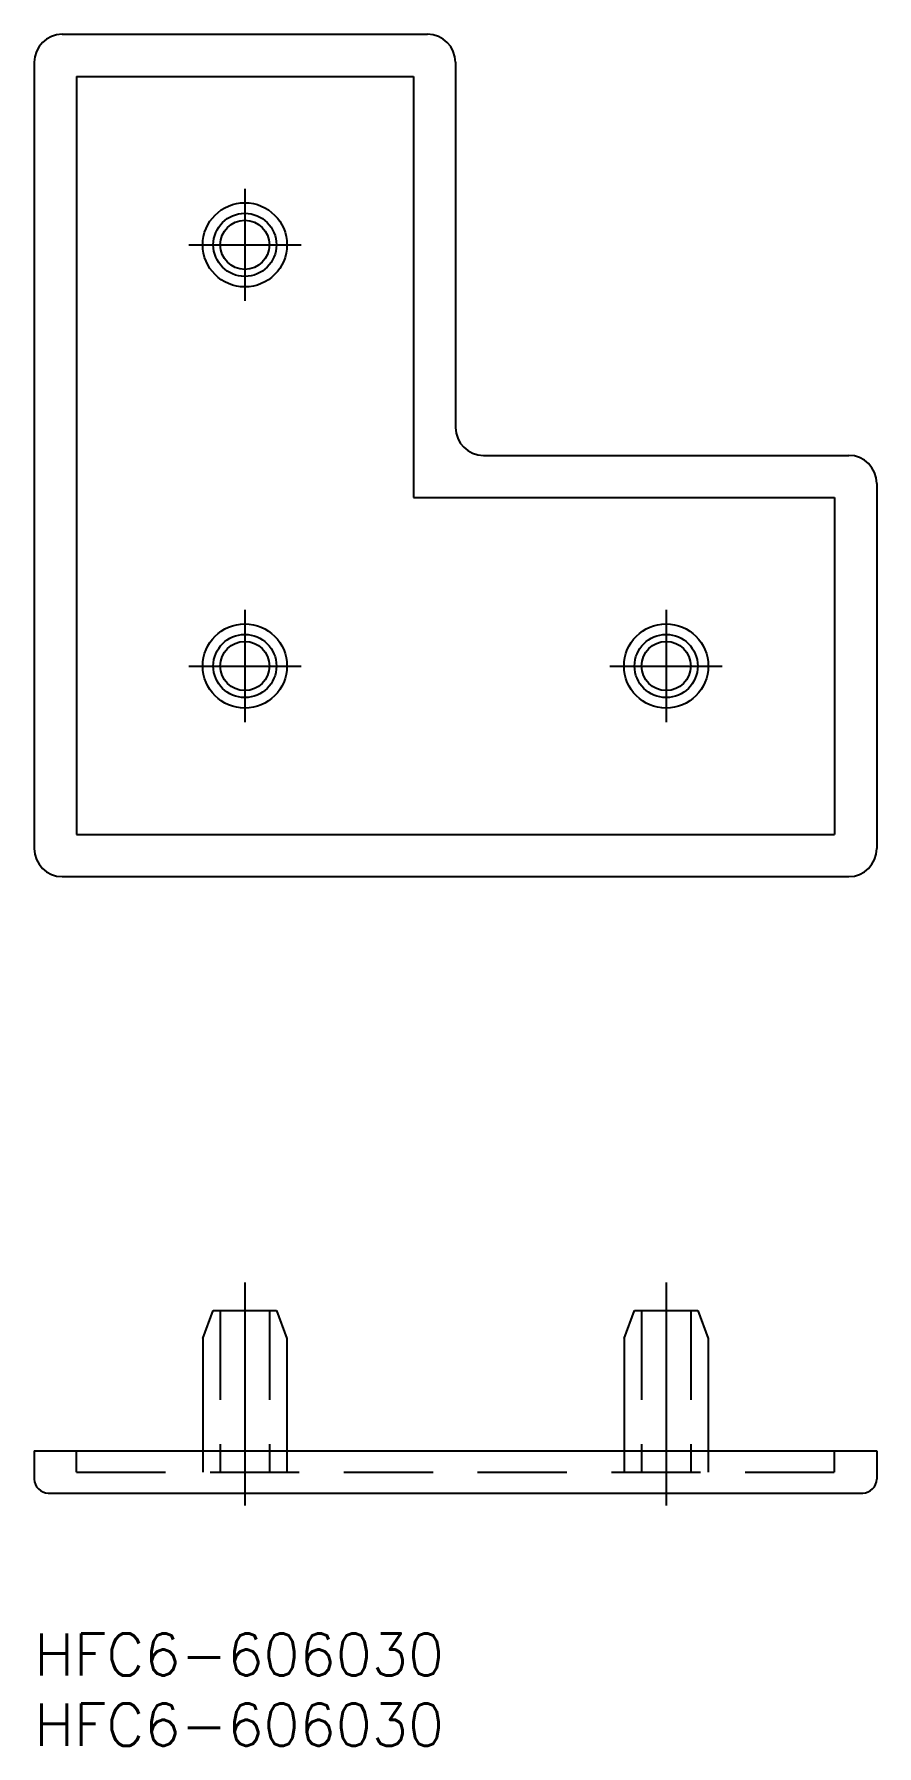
# Model space of a CAD drawing. Extents: x 0 to 60, y -8 to 114.
import ezdxf

# ---------------------------------------------------------------- set-up
doc = ezdxf.new("R2010")
doc.units = 0
doc.header["$LTSCALE"] = 0.5
doc.linetypes.add('CENTER', pattern=[50.8, 31.75, -6.35, 6.35, -6.35])
doc.linetypes.add('DASHED', pattern=[19.05, 12.7, -6.35])
for name, color, linetype in [('MSM_CENTER', 1, 'CENTER'), ('MSM_CONTINUOUS', 7, 'CONTINUOUS'), ('MSM_DASHED', 4, 'DASHED'), ('MSM_PART_NUMBER', 7, 'CONTINUOUS')]:
    doc.layers.add(name, color=color, linetype=linetype)
doc.styles.get("Standard").update_dxf_attribs({"font": 'txt.shx', "height": 3, "bigfont": 'bigfont.shx'})

# ---------------------------------------------------------------- blocks, each defined once
blk = doc.blocks.new('*U2')
at = {"layer": 'MSM_PART_NUMBER'}
blk.add_text('HFC6-606030', height=3, dxfattribs=at).set_placement((0, -3))
blk = doc.blocks.new('*U3')
at = {"layer": 'MSM_PART_NUMBER'}
blk.add_text('HFC6-606030', height=3, dxfattribs=at).set_placement((0, -8))

msp = doc.modelspace()

# ---------------------------------------------------------------- linework, layer by layer
at = {"layer": 'MSM_CENTER'}
for p, q in [((15, 102.91), (15, 94.91)), ((11, 98.91), (19, 98.91)), ((15, 72.91), (15, 64.91)), ((45, 72.91), (45, 64.91)), ((11, 68.91), (19, 68.91)), ((41, 68.91), (49, 68.91)), ((15, 25), (15, 8)), ((45, 25), (45, 8))]:
    msp.add_line(p, q, dxfattribs=at)
at = {"layer": 'MSM_CONTINUOUS'}
for p, q in [((2, 113.91), (28, 113.91)), ((0, 111.91), (0, 55.91)), ((30, 111.91), (30, 85.91)), ((3, 110.91), (27, 110.91)), ((3, 110.91), (3, 56.91)), ((27, 110.91), (27, 80.91)), ((32, 83.91), (58, 83.91)), ((60, 81.91), (60, 55.91)), ((27, 80.91), (57, 80.91)), ((57, 80.91), (57, 56.91)), ((3, 56.91), (57, 56.91)), ((2, 53.91), (58, 53.91)), ((12, 21), (12.75, 23)), ((12.75, 23), (17.25, 23)), ((17.25, 23), (18, 21)), ((42, 21), (42.75, 23)), ((42.75, 23), (47.25, 23)), ((47.25, 23), (48, 21)), ((12, 21), (12, 13)), ((18, 21), (18, 13)), ((42, 21), (42, 13)), ((48, 21), (48, 13)), ((0, 13), (0, 11)), ((0, 13), (60, 13)), ((60, 13), (60, 11)), ((1, 10), (59, 10))]:
    msp.add_line(p, q, dxfattribs=at)
for centre, radius in [((15, 98.91), 3), ((15, 98.91), 2.25), ((15, 98.91), 1.75), ((15, 68.91), 3), ((15, 68.91), 2.25), ((45, 68.91), 3), ((45, 68.91), 2.25), ((15, 68.91), 1.75), ((45, 68.91), 1.75)]:
    msp.add_circle(centre, radius, dxfattribs=at)
for centre, radius, start, end in [((2, 111.91), 2, 90, 180), ((28, 111.91), 2, 0, 90), ((32, 85.91), 2, 180, 270), ((58, 81.91), 2, 0, 90), ((2, 55.91), 2, 180, 270), ((58, 55.91), 2, 270, 0), ((1, 11), 1, 180, 270), ((59, 11), 1, 270, 0)]:
    msp.add_arc(centre, radius, start, end, dxfattribs=at)
at = {"layer": 'MSM_DASHED'}
for p, q in [((13.25, 23), (13.25, 11.5)), ((16.75, 23), (16.75, 11.5)), ((43.25, 23), (43.25, 11.5)), ((46.75, 23), (46.75, 11.5)), ((3, 11.5), (3, 13)), ((12, 13), (12, 11.5)), ((18, 13), (18, 11.5)), ((42, 13), (42, 11.5)), ((48, 13), (48, 11.5)), ((57, 11.5), (57, 13)), ((3, 11.5), (57, 11.5))]:
    msp.add_line(p, q, dxfattribs=at)

# ---------------------------------------------------------------- block references
at = {"layer": 'MSM_CONTINUOUS'}
for name in ['*U2', '*U3']:
    msp.add_blockref(name, (0, 0), dxfattribs=at)

doc.saveas('drawing.dxf')
